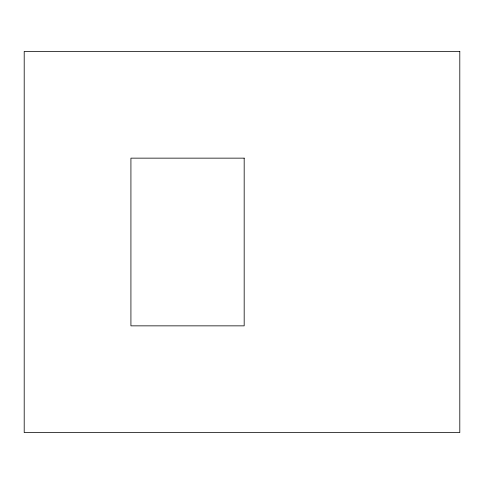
<?xml version="1.0" encoding="UTF-8"?>
<svg xmlns="http://www.w3.org/2000/svg" width="484" height="484" viewBox="0 0 484 484"><rect width="100%" height="100%" fill="white"/><g stroke="black" fill="none" stroke-linecap="round" stroke-linejoin="round"><path stroke-width="0.73" d="M459.8 51.425L24.2 51.425L24.2 432.575L459.8 432.575L459.8 51.425M244.178 158.147L130.922 158.147L130.922 325.853L244.178 325.853L244.178 158.147"/></g></svg>
